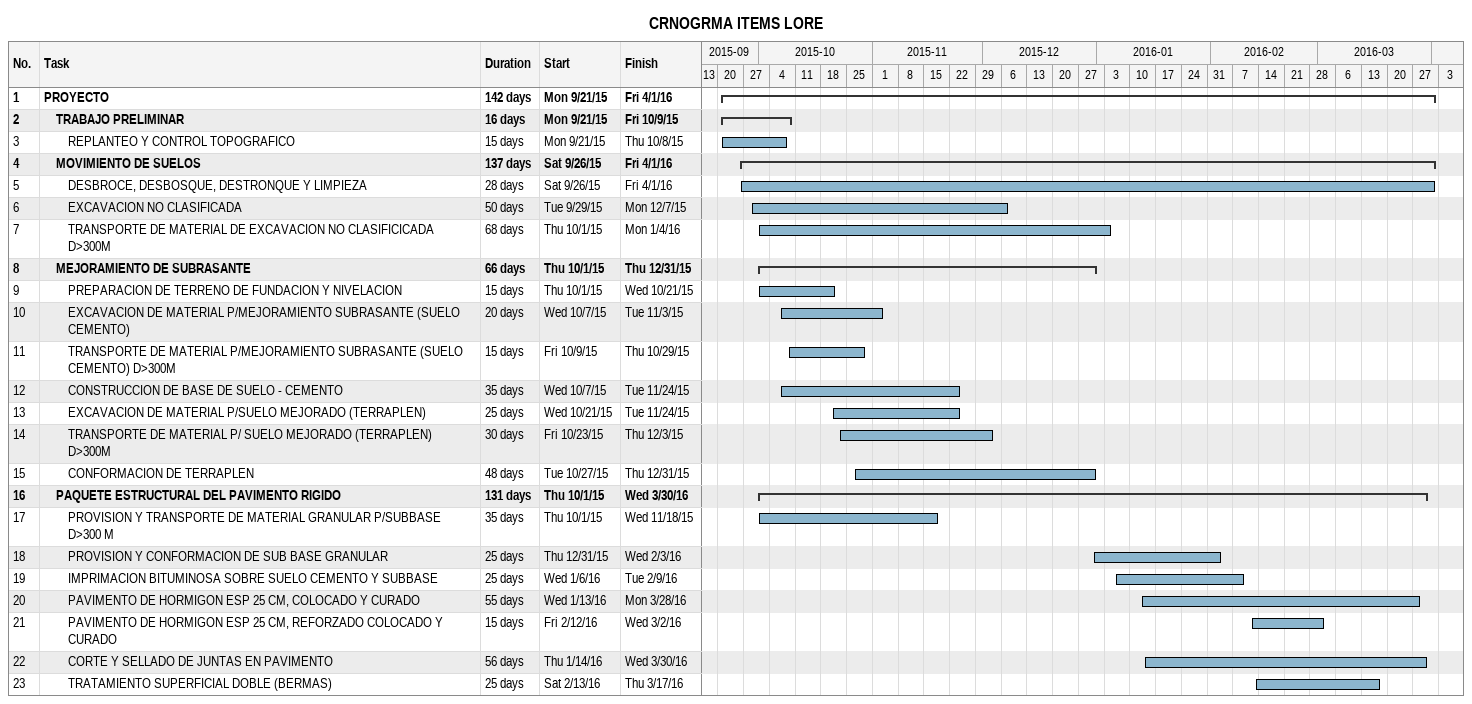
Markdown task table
CRNOGRMA ITEMS LORE

| ID | Level | Task | Duration | Start | Finish |
|---|---|---|---|---|---|
| 1 | 1 | **PROYECTO** | 142d | 2015-09-21 | 2016-04-01 |
| 2 | 2 | **TRABAJO PRELIMINAR** | 16d | 2015-09-21 | 2015-10-09 |
| 3 | 3 | REPLANTEO Y CONTROL TOPOGRAFICO | 15d | 2015-09-21 | 2015-10-08 |
| 4 | 2 | **MOVIMIENTO DE SUELOS** | 137d | 2015-09-26 | 2016-04-01 |
| 5 | 3 | DESBROCE, DESBOSQUE, DESTRONQUE Y LIMPIEZA | 28d | 2015-09-26 | 2016-04-01 |
| 6 | 3 | EXCAVACION NO CLASIFICADA | 50d | 2015-09-29 | 2015-12-07 |
| 7 | 3 | TRANSPORTE DE MATERIAL DE EXCAVACION NO CLASIFICICADA D>300M | 68d | 2015-10-01 | 2016-01-04 |
| 8 | 2 | **MEJORAMIENTO DE SUBRASANTE** | 66d | 2015-10-01 | 2015-12-31 |
| 9 | 3 | PREPARACION DE TERRENO DE FUNDACION Y NIVELACION | 15d | 2015-10-01 | 2015-10-21 |
| 10 | 3 | EXCAVACION DE MATERIAL P/MEJORAMIENTO SUBRASANTE (SUELO CEMENTO) | 20d | 2015-10-07 | 2015-11-03 |
| 11 | 3 | TRANSPORTE DE MATERIAL P/MEJORAMIENTO SUBRASANTE (SUELO CEMENTO) D>300M | 15d | 2015-10-09 | 2015-10-29 |
| 12 | 3 | CONSTRUCCION DE BASE DE SUELO - CEMENTO | 35d | 2015-10-07 | 2015-11-24 |
| 13 | 3 | EXCAVACION DE MATERIAL P/SUELO MEJORADO (TERRAPLEN) | 25d | 2015-10-21 | 2015-11-24 |
| 14 | 3 | TRANSPORTE DE MATERIAL P/ SUELO MEJORADO (TERRAPLEN) D>300M | 30d | 2015-10-23 | 2015-12-03 |
| 15 | 3 | CONFORMACION DE TERRAPLEN | 48d | 2015-10-27 | 2015-12-31 |
| 16 | 2 | **PAQUETE ESTRUCTURAL DEL PAVIMENTO RIGIDO** | 131d | 2015-10-01 | 2016-03-30 |
| 17 | 3 | PROVISION Y TRANSPORTE DE MATERIAL GRANULAR P/SUBBASE D>300 M | 35d | 2015-10-01 | 2015-11-18 |
| 18 | 3 | PROVISION Y CONFORMACION DE SUB BASE GRANULAR | 25d | 2015-12-31 | 2016-02-03 |
| 19 | 3 | IMPRIMACION BITUMINOSA SOBRE SUELO CEMENTO Y SUBBASE | 25d | 2016-01-06 | 2016-02-09 |
| 20 | 3 | PAVIMENTO DE HORMIGON ESP 25 CM, COLOCADO Y CURADO | 55d | 2016-01-13 | 2016-03-28 |
| 21 | 3 | PAVIMENTO DE HORMIGON ESP 25 CM, REFORZADO COLOCADO Y CURADO | 15d | 2016-02-12 | 2016-03-02 |
| 22 | 3 | CORTE Y SELLADO DE JUNTAS EN PAVIMENTO | 56d | 2016-01-14 | 2016-03-30 |
| 23 | 3 | TRATAMIENTO SUPERFICIAL DOBLE (BERMAS) | 25d | 2016-02-13 | 2016-03-17 |
